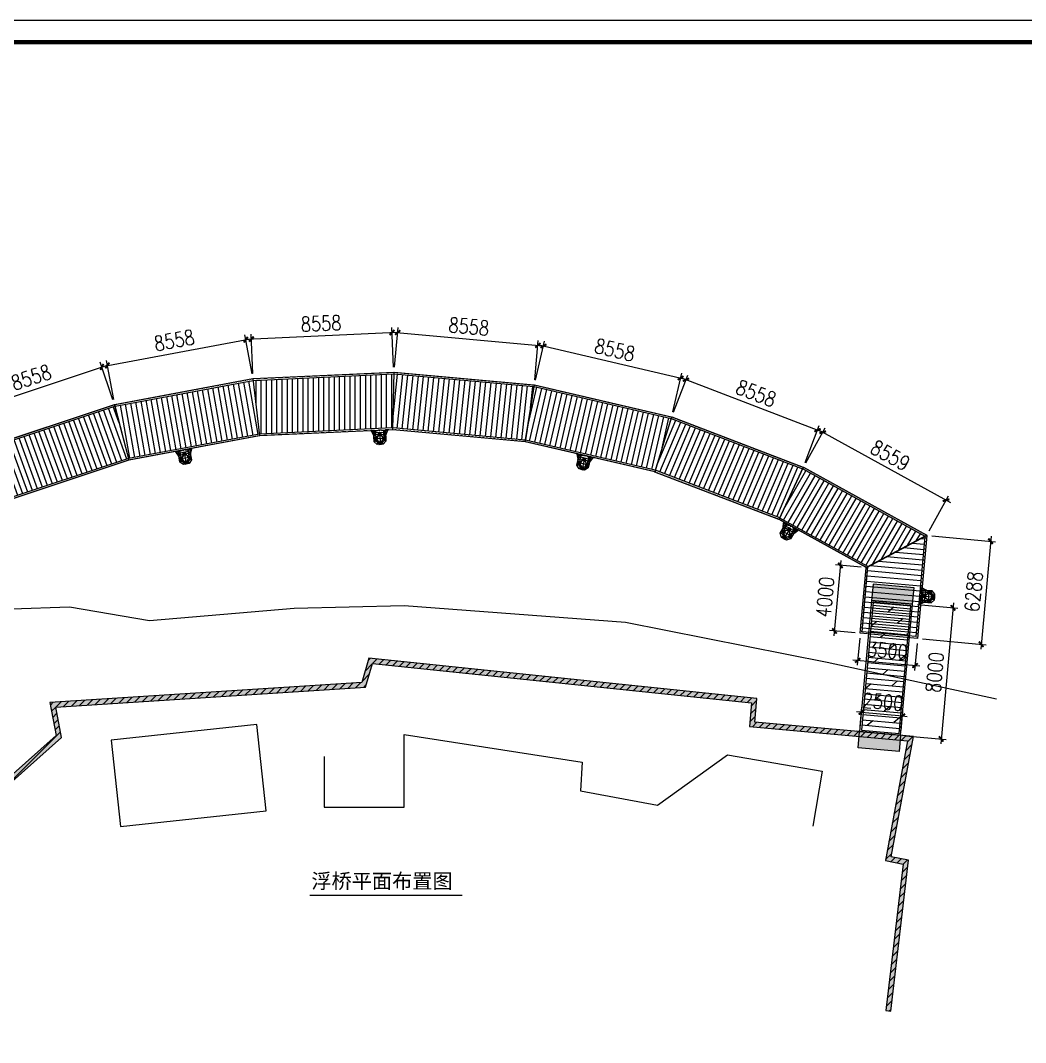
# Model space of a CAD drawing. Extents: x -259369 to -50372, y -155978 to 198088.
# Drawn here: x -182909 to -121798, y 95648 to 157767 of the extents above; entities that cross this region are included whole.
import ezdxf
from ezdxf.enums import TextEntityAlignment as Align

# ---------------------------------------------------------------- set-up
doc = ezdxf.new("R2010")
doc.units = 0
doc.header["$LTSCALE"] = 1000
doc.header["$MEASUREMENT"] = 0
for name, pattern in [('CENTER', [2, 1.25, -0.25, 0.25, -0.25]), ('DASHED', [0.75, 0.5, -0.25]), ('HIDDEN', [0.375, 0.25, -0.125])]:
    doc.linetypes.add(name, pattern=pattern)
for name, color, linetype in [('langan', 170, 'FENCELINE2'), ('主框型材', 4, 'Continuous'), ('抱桩器', 255, 'Continuous')]:
    doc.layers.add(name, color=color, linetype=linetype)
for name, color, linetype, lineweight in [('导框型材', 2, 'Continuous', 18), ('文本', 3, 'Continuous', 13), ('结构', 52, 'Continuous', 18), ('轮子座', 7, 'Continuous', 9)]:
    doc.layers.add(name, color=color, linetype=linetype, lineweight=lineweight)
doc.styles.add('HZTXT', font='txtw.shx', dxfattribs={"width": 0.8, "bigfont": 'hztxtw.shx'})
doc.styles.add('宋体', font='')
doc.styles.get('宋体').set_extended_font_data('SimSun')
doc.linetypes.add('FENCELINE2', pattern='A,6.35,-2.54,[132,ltypeshp.shx,S=2.54,R=0,X=-2.54,Y=0],-2.54,25.4', length=36.83)
doc.dimstyles.new('DIM-300', dxfattribs={"dimscale": 300, "dimtxt": 3, "dimasz": 1, "dimexe": 1, "dimexo": 1, "dimgap": 1, "dimtad": 1, "dimdec": 0, "dimdsep": 46, "dimtxsty": 'HZTXT', "dimblk": 'ARCHTICK', "dimcen": 0, "dimdle": 1, "dimclrd": 9, "dimclre": 9, "dimclrt": 2, "dimadec": 1, "dimazin": 0, "dimtfac": 1, "dimtdec": 0, "dimtix": 1, "dimtmove": 2, "dimatfit": 3, "dimldrblk": 'ARCHTICK', "dimfxl": 0, "dimtolj": 1, "dimtzin": 0, "dimarcsym": 0})
pattern_1 = [(0, (1212.185, -561.11), (6.35, 12.7), [0, -12.7])]

# ---------------------------------------------------------------- blocks, each defined once
blk = doc.blocks.new('rgthtyjyuk')
blk.add_lwpolyline([(0, 0), (420, 0), (420, 297), (0, 297)], close=True)
at = {"const_width": 1}
blk.add_lwpolyline([(25, 5), (415, 5), (415, 292), (25, 292)], close=True, dxfattribs=at)
blk = doc.blocks.new('thwerg')
at = {"linetype": 'Continuous'}
h = blk.add_hatch(dxfattribs=at)
h.set_pattern_fill('AR-CONC', color=252, scale=5)
h.set_pattern_definition([(50, (0, 0), (910.9233, -79.6954), [95.25, -1047.75]), (355, (0, 0), (-176.217, 955.284), [76.2, -838.203]), (100.45144, (75.9, -6.6), (734.7062, 875.5888), [80.95, -890.451]), (46.1842, (0, 254), (1355.395, -210.2116), [142.875, -1571.625]), (96.63556, (113, 236.5), (1187.021, 1237.131), [121.425, -1335.678]), (351.18415, (0, 254), (1187.021, 1237.131), [114.3, -1257.299]), (21, (127, 190.5), (758.072, -511.326), [95.25, -1047.75]), (326, (127, 190.5), (309.01, 920.94), [76.2, -838.2]), (71.45144, (190.2, 147.9), (1067.082, 409.614), [80.95, -890.4497]), (37.5, (0, 0), (15.443, 422.7752), [0, -828.04, 0, -850.9, 0, -841.375]), (7.5, (0, 0), (334.0983, 500.9029), [0, -485.14, 0, -808.99, 0, -320.675]), (327.5, (-283.2, 0), (677.953, -28.6437), [0, -317.5, 0, -990.6, 0, -1314.45]), (317.5, (-410.2, 0), (740.646, 127.1325), [0, -412.75, 0, -657.86, 0, -933.45])])
h.paths.add_polyline_path([(125890, -32795), (125541, -30956), (144375, -29749), (144792, -28301), (167849, -30703), (167718, -32134), (177330, -33007), (175981, -40288), (177064, -40496), (176008, -49398), (176306, -49434), (177395, -40254), (176330, -40050), (177685, -32738), (168044, -31863), (168175, -30435), (144574, -27977), (144145, -29463), (125184, -30678), (125563, -32683), (121810, -36014), (115445, -36787), (117010, -48533), (117307, -48493), (115782, -37048), (121939, -36301)])
h = blk.add_hatch(dxfattribs=at)
h.set_pattern_fill('ANSI31', color=252, scale=100)
h.set_pattern_definition([(45, (0, 0), (-224.5064, 224.5064), [])])
h.paths.add_polyline_path([(144375, -29749), (144792, -28301), (167849, -30703), (167718, -32134), (177330, -33007), (175981, -40288), (177064, -40496), (176008, -49398), (176306, -49434), (177395, -40254), (176330, -40050), (177685, -32738), (168044, -31863), (168175, -30435), (144574, -27977), (144145, -29463), (125184, -30678), (125563, -32683), (121810, -36014), (115445, -36787), (117010, -48533), (117307, -48493), (115782, -37048), (121939, -36301), (125890, -32795), (125541, -30956)])
at = {"color": 252, "linetype": 'Continuous', "flags": 128}
for points, elevation in [([(106933, -30769), (107635, -30369), (114725, -28078), (119240, -25868), (122867, -24992), (126369, -24863), (131244, -25695), (140044, -24946), (146723, -24787), (160192, -25793), (172447, -28232), (182746, -30446)], -32017), ([(121939, -36301), (125890, -32795), (125541, -30956), (144375, -29749), (144792, -28301), (167849, -30703), (167718, -32134), (177330, -33007), (175981, -40288), (177064, -40496), (176008, -49398), (176306, -49434), (177395, -40254), (176330, -40050), (177685, -32738), (168044, -31863), (168175, -30435), (144574, -27977), (144145, -29463), (125184, -30678), (125563, -32683), (121810, -36014)], -2496)]:
    blk.add_lwpolyline(points, dxfattribs=dict(at, elevation=elevation))
at = {"color": 252, "linetype": 'Continuous', "elevation": -32017, "flags": 128}
blk.add_lwpolyline([(128902, -32969), (129469, -38215), (138338, -37256), (137771, -32010), (128902, -32969)], close=True, dxfattribs=at)
at = {"color": 252, "linetype": 'Continuous', "flags": 128}
blk.add_lwpolyline([(141861, -33967), (141860, -37038), (146732, -37038), (146732, -32622), (157554, -34310), (157440, -36052), (162121, -36914), (166389, -33855), (172143, -34842), (171563, -38202)], dxfattribs=at)
blk = doc.blocks.new('FQ-PM')
h = blk.add_hatch()
h.set_pattern_fill('ANSI31', color=252, scale=100, angle=55)
h.set_pattern_definition([(100, (0, 0), (-312.67646, -55.1333), [])])
h.paths.add_polyline_path([(153500, 49716), (145102, 48153), (145925, 44966), (153879, 46446)])
h = blk.add_hatch()
h.set_pattern_fill('ANSI31', color=252, scale=100, angle=45)
h.set_pattern_definition([(90, (0, 0), (-317.5, 0), [])])
h.paths.add_polyline_path([(162049, 50116), (153515, 49718), (153894, 46448), (161976, 46825)])
h = blk.add_hatch()
h.set_pattern_fill('ANSI31', color=252, scale=100, angle=39)
h.set_pattern_definition([(84, (0, 0), (-315.7607, 33.1878), [])])
h.paths.add_polyline_path([(170571, 49340), (162064, 50115), (161991, 46825), (170048, 46090)])
h = blk.add_hatch()
h.set_pattern_fill('ANSI31', color=252, scale=100, angle=32)
h.set_pattern_definition([(77, (0, 0), (-309.3625, 71.42196), [])])
h.paths.add_polyline_path([(178907, 47404), (170586, 49338), (170063, 46088), (177943, 44257)])
h = blk.add_hatch()
h.set_pattern_fill('ANSI31', color=252, scale=100, angle=65)
h.set_pattern_definition([(110, (0, 0), (-298.3524, -108.5914), [])])
h.paths.add_polyline_path([(145911, 44962), (145087, 48149), (136982, 45450), (138234, 42406)])
h = blk.add_hatch()
h.set_pattern_fill('ANSI31', color=252, scale=100, angle=22)
h.set_pattern_definition([(67, (0, 0), (-292.2603, 124.05713), [])])
h.paths.add_polyline_path([(186899, 44344), (178921, 47400), (177958, 44252), (185513, 41358)])
h = blk.add_hatch()
h.set_pattern_fill('ANSI31', color=252, scale=100, angle=15)
h.set_pattern_definition([(60, (0, 0), (-274.96307, 158.75), [])])
h.paths.add_polyline_path([(186912, 44338), (185527, 41352), (190875, 38407), (194339, 40249)])
h = blk.add_hatch()
h.set_pattern_fill('ANSI31', color=252, scale=100, angle=130)
h.set_pattern_definition([(175, (0, 0), (-27.67195, -316.2918), [])])
h.paths.add_polyline_path([(194346, 40235), (190882, 38394), (190527, 34488), (193797, 34191)])
at = {"layer": '结构', "color": 3, "elevation": 29521}
for points in [[(145952, 44861), (145075, 48258), (153488, 49824), (153891, 46339)], [(153906, 46341), (153503, 49826), (162051, 50224), (161973, 46717)], [(161988, 46716), (162066, 50224), (170588, 49447), (170031, 45983)], [(170046, 45981), (170603, 49445), (178939, 47508), (177912, 44153)], [(138276, 42306), (136941, 45550), (145060, 48254), (145938, 44857)], [(177926, 44149), (178953, 47503), (186944, 44442), (185468, 41260)], [(194455, 40308), (190763, 38346), (185481, 41254), (186958, 44436)], [(190767, 38331), (194460, 40294), (193891, 34031), (190406, 34348)]]:
    blk.add_lwpolyline(points, close=True, dxfattribs=at)
for points in [[(145102, 48153), (153500, 49716)], [(153515, 49718), (162049, 50116)], [(162064, 50115), (170571, 49340)], [(170586, 49338), (178907, 47404)], [(136982, 45450), (145087, 48149)], [(178921, 47400), (186899, 44344)], [(161976, 46825), (153894, 46448)], [(170048, 46090), (161991, 46825)], [(153879, 46446), (145925, 44966)], [(177943, 44257), (170063, 46088)], [(145911, 44962), (138234, 42406)], [(185513, 41358), (177958, 44252)], [(186912, 44338), (194341, 40247)], [(190877, 38406), (185527, 41352)], [(194346, 40233), (193793, 34148), (190523, 34445), (190881, 38392)], [(194347, 40244), (194347, 40244)]]:
    blk.add_lwpolyline(points, dxfattribs=at)
blk = doc.blocks.new('_ArchTick')
at = {"color": 0, "linetype": 'ByBlock', "const_width": 0.4}
blk.add_lwpolyline([(-0.5, -0.5), (0.5, 0.5)], dxfattribs=at)
blk = doc.blocks.new('*D464')
at = {"color": 9, "lineweight": -2, "transparency": 16777216}
for p, q in [((-186360, 133909), (-177672, 136803)), ((-177293, 134715), (-178051, 136992)), ((-185412, 132011), (-186171, 134289))]:
    blk.add_line(p, q, dxfattribs=at)
at = {"layer": 'Defpoints', "color": 0, "transparency": 16777216}
for p in [(-177956, 136708), (-177198, 134430, 29521), (-185317, 131727, 29521)]:
    blk.add_point(p, dxfattribs=at)
at = {"color": 9, "lineweight": -2, "transparency": 16777216, "xscale": 300, "yscale": 300, "zscale": 300}
for p, rotation in [((-177956, 136708), 18.41695928787538), ((-186076, 134004), 198.4169592878754)]:
    blk.add_blockref('_ArchTick', p, dxfattribs=dict(at, rotation=rotation))
at = {"color": 2, "transparency": 16777216, "insert": (-182253, 136068), "char_height": 900, "attachment_point": 5, "rotation": 18.41696, "style": 'HZTXT'}
blk.add_mtext('\\A1;8558', dxfattribs=at)
blk = doc.blocks.new('*D465')
at = {"color": 9, "lineweight": -2, "transparency": 16777216}
for p, q in [((-168825, 136295), (-169265, 138660)), ((-177919, 136744), (-168916, 138420)), ((-177238, 134729), (-177679, 137094))]:
    blk.add_line(p, q, dxfattribs=at)
at = {"layer": 'Defpoints', "color": 0, "transparency": 16777216}
for p in [(-169210, 138365), (-168770, 136000, 29521), (-177184, 134434, 29521)]:
    blk.add_point(p, dxfattribs=at)
at = {"color": 9, "lineweight": -2, "transparency": 16777216, "xscale": 300, "yscale": 300, "zscale": 300}
for p, rotation in [((-169210, 138365), 10.54134207269687), ((-177624, 136799), 190.5413420726969)]:
    blk.add_blockref('_ArchTick', p, dxfattribs=dict(at, rotation=rotation))
at = {"color": 2, "transparency": 16777216, "insert": (-173554, 138319), "char_height": 900, "attachment_point": 5, "rotation": 10.54134, "style": 'HZTXT'}
blk.add_mtext('\\A1;8558', dxfattribs=at)
blk = doc.blocks.new('*D466')
at = {"color": 9, "lineweight": -2, "transparency": 16777216}
for p, q in [((-169167, 138387), (-160019, 138813)), ((-168769, 136301), (-168881, 138701)), ((-160221, 136699), (-160333, 139099))]:
    blk.add_line(p, q, dxfattribs=at)
at = {"layer": 'Defpoints', "color": 0, "transparency": 16777216}
for p in [(-160319, 138799), (-160207, 136399, 29521), (-168755, 136001, 29521)]:
    blk.add_point(p, dxfattribs=at)
at = {"color": 9, "lineweight": -2, "transparency": 16777216, "xscale": 300, "yscale": 300, "zscale": 300}
for p, rotation in [((-168867, 138401), 182.6657248490917), ((-160319, 138799), 2.665724849091666)]:
    blk.add_blockref('_ArchTick', p, dxfattribs=dict(at, rotation=rotation))
at = {"color": 2, "transparency": 16777216, "insert": (-164628, 139349), "char_height": 900, "attachment_point": 5, "rotation": 2.66572, "style": 'HZTXT'}
blk.add_mtext('\\A1;8558', dxfattribs=at)
blk = doc.blocks.new('*D467')
at = {"color": 9, "lineweight": -2, "transparency": 16777216}
for p, q in [((-160272, 138829), (-151152, 137997)), ((-160165, 136698), (-159946, 139100)), ((-151643, 135921), (-151424, 138323))]:
    blk.add_line(p, q, dxfattribs=at)
at = {"layer": 'Defpoints', "color": 0, "transparency": 16777216}
for p in [(-151451, 138024), (-160192, 136399, 29521), (-151670, 135622, 29521)]:
    blk.add_point(p, dxfattribs=at)
at = {"color": 9, "lineweight": -2, "transparency": 16777216, "xscale": 300, "yscale": 300, "zscale": 300}
for p, rotation in [((-159973, 138801), 174.7901076312253), ((-151451, 138024), 354.7901076312253)]:
    blk.add_blockref('_ArchTick', p, dxfattribs=dict(at, rotation=rotation))
at = {"color": 2, "transparency": 16777216, "insert": (-155644, 139160), "char_height": 900, "attachment_point": 5, "rotation": 354.79011, "style": 'HZTXT'}
blk.add_mtext('\\A1;8558', dxfattribs=at)
blk = doc.blocks.new('*D468')
at = {"color": 9, "lineweight": -2, "transparency": 16777216}
for p, q in [((-151587, 135912), (-151040, 138268)), ((-151400, 138044), (-142480, 135970)), ((-143252, 133974), (-142704, 136331))]:
    blk.add_line(p, q, dxfattribs=at)
at = {"layer": 'Defpoints', "color": 0, "transparency": 16777216}
for p in [(-151655, 135620, 29521), (-142772, 136038), (-143320, 133682, 29521)]:
    blk.add_point(p, dxfattribs=at)
at = {"color": 9, "lineweight": -2, "transparency": 16777216, "xscale": 300, "yscale": 300, "zscale": 300}
for p, rotation in [((-151107, 137976), 166.9144904085883), ((-142772, 136038), 346.9144904085882)]:
    blk.add_blockref('_ArchTick', p, dxfattribs=dict(at, rotation=rotation))
at = {"color": 2, "transparency": 16777216, "insert": (-146770, 137738), "char_height": 900, "attachment_point": 5, "rotation": 346.91449, "style": 'HZTXT'}
blk.add_mtext('\\A1;8558', dxfattribs=at)
blk = doc.blocks.new('*D469')
at = {"color": 9, "lineweight": -2, "transparency": 16777216}
for p, q in [((-143198, 133958), (-142335, 136210)), ((-142723, 136037), (-134171, 132761)), ((-135207, 130897), (-134344, 133148))]:
    blk.add_line(p, q, dxfattribs=at)
at = {"layer": 'Defpoints', "color": 0, "transparency": 16777216}
for p in [(-143305, 133678, 29521), (-134451, 132868), (-135314, 130616, 29521)]:
    blk.add_point(p, dxfattribs=at)
at = {"color": 9, "lineweight": -2, "transparency": 16777216, "xscale": 300, "yscale": 300, "zscale": 300}
for p, rotation in [((-142443, 135930), 159.0388731919478), ((-134451, 132868), 339.0388731919478)]:
    blk.add_blockref('_ArchTick', p, dxfattribs=dict(at, rotation=rotation))
at = {"color": 2, "transparency": 16777216, "insert": (-138179, 135099), "char_height": 900, "attachment_point": 5, "rotation": 339.03887, "style": 'HZTXT'}
blk.add_mtext('\\A1;8558', dxfattribs=at)
blk = doc.blocks.new('3x10')
h = blk.add_hatch()
h.set_pattern_fill('ACAD_ISO07W100', color=252, scale=20, angle=90)
h.set_pattern_definition([(90, (0, 0), (-100, 6e-15), [10, -60])])
h.paths.add_polyline_path([(925837, 2496349), (924837, 2496348), (924837, 2493849), (925837, 2493849)])
h.paths.add_polyline_path([(934837, 2496349), (933837, 2496349), (933837, 2493849), (934837, 2493849)])
h = blk.add_hatch()
h.set_pattern_fill('DOLMIT', color=252, scale=50, angle=90)
h.set_pattern_definition([(90, (0, 0), (-317.5, 2e-14), []), (135, (0, 0), (-634.99957, -634.99957), [449.0128, -898.0256])])
h.paths.add_polyline_path([(933737, 2496249), (925937, 2496249), (925937, 2493949), (933737, 2493949)])
at = {"color": 1}
for points in [[(925837, 2496349), (925837, 2493849), (924837, 2493849), (924837, 2496348)], [(933837, 2496349), (933837, 2493849), (934837, 2493849), (934837, 2496349)]]:
    blk.add_lwpolyline(points, close=True, dxfattribs=at)
at = {"layer": '抱桩器', "color": 1}
for points in [[(925837, 2493849), (933837, 2493849), (933837, 2496349), (925837, 2496349)], [(925937, 2493949), (933737, 2493949), (933737, 2496249), (925937, 2496249)]]:
    blk.add_lwpolyline(points, close=True, dxfattribs=at)
blk = doc.blocks.new('*D470')
at = {"color": 9, "lineweight": -2, "transparency": 16777216}
for p, q in [((-127500, 126440), (-123627, 126088)), ((-123899, 126414), (-124522, 119554)), ((-128069, 120177), (-124196, 119826))]:
    blk.add_line(p, q, dxfattribs=at)
at = {"layer": 'Defpoints', "color": 0, "transparency": 16777216}
for p in [(-127799, 126467, 29521), (-128368, 120205, 29521), (-124495, 119853)]:
    blk.add_point(p, dxfattribs=at)
at = {"color": 9, "lineweight": -2, "transparency": 16777216, "xscale": 300, "yscale": 300, "zscale": 300}
for p, rotation in [((-123926, 126115), 84.80758525777132), ((-124495, 119853), 264.8075852577713)]:
    blk.add_blockref('_ArchTick', p, dxfattribs=dict(at, rotation=rotation))
at = {"color": 2, "transparency": 16777216, "insert": (-124957, 123052), "char_height": 900, "attachment_point": 5, "rotation": 84.80759, "style": 'HZTXT'}
blk.add_mtext('\\A1;6288', dxfattribs=at)
blk = doc.blocks.new('*D471')
at = {"color": 9, "lineweight": -2, "transparency": 16777216}
for p, q in [((-133028, 124946), (-133445, 120365)), ((-131790, 124532), (-133354, 124674)), ((-132152, 120549), (-133716, 120691))]:
    blk.add_line(p, q, dxfattribs=at)
at = {"layer": 'Defpoints', "color": 0, "transparency": 16777216}
for p in [(-131491, 124505, 29521), (-133417, 120664), (-131854, 120521, 29521)]:
    blk.add_point(p, dxfattribs=at)
at = {"color": 9, "lineweight": -2, "transparency": 16777216, "xscale": 300, "yscale": 300, "zscale": 300}
for p, rotation in [((-133055, 124647), 84.8059168823307), ((-133417, 120664), 264.8059168823307)]:
    blk.add_blockref('_ArchTick', p, dxfattribs=dict(at, rotation=rotation))
at = {"color": 2, "transparency": 16777216, "insert": (-133983, 122723), "char_height": 900, "attachment_point": 5, "rotation": 84.80592, "style": 'HZTXT'}
blk.add_mtext('\\A1;4000', dxfattribs=at)
blk = doc.blocks.new('*D836')
at = {"color": 9, "lineweight": -2, "transparency": 16777216}
for p, q in [((-131777, 115723), (-132076, 115751)), ((-131857, 114848), (-131750, 116022)), ((-131777, 115723), (-129288, 115497)), ((-129367, 114622), (-129260, 115796)), ((-129288, 115497), (-128989, 115470))]:
    blk.add_line(p, q, dxfattribs=at)
at = {"layer": 'Defpoints', "color": 0, "transparency": 16777216}
for p in [(-129288, 115497), (-131884, 114550, 29521), (-129394, 114323, 29521)]:
    blk.add_point(p, dxfattribs=at)
at = {"color": 9, "lineweight": -2, "transparency": 16777216, "xscale": 300, "yscale": 300, "zscale": 300}
for p, rotation in [((-131777, 115723), 354.8075966638551), ((-129288, 115497), 174.8075966638551)]:
    blk.add_blockref('_ArchTick', p, dxfattribs=dict(at, rotation=rotation))
at = {"color": 2, "transparency": 16777216, "insert": (-130464, 116357), "char_height": 900, "attachment_point": 5, "rotation": 354.8076, "style": 'HZTXT'}
blk.add_mtext('\\A1;2500', dxfattribs=at)
blk = doc.blocks.new('*D837')
at = {"color": 9, "lineweight": -2, "transparency": 16777216}
for p, q in [((-128371, 122263), (-125908, 122040)), ((-126180, 122366), (-126958, 113801)), ((-129095, 114296), (-126632, 114072))]:
    blk.add_line(p, q, dxfattribs=at)
at = {"layer": 'Defpoints', "color": 0, "transparency": 16777216}
for p in [(-128670, 122291, 29521), (-129394, 114323, 29521), (-126931, 114099)]:
    blk.add_point(p, dxfattribs=at)
at = {"color": 9, "lineweight": -2, "transparency": 16777216, "xscale": 300, "yscale": 300, "zscale": 300}
for p, rotation in [((-126207, 122067), 84.80759666385612), ((-126931, 114099), 264.8075966638561)]:
    blk.add_blockref('_ArchTick', p, dxfattribs=dict(at, rotation=rotation))
at = {"color": 2, "transparency": 16777216, "insert": (-127316, 118151), "char_height": 900, "attachment_point": 5, "rotation": 84.8076, "style": 'HZTXT'}
blk.add_mtext('\\A1;8000', dxfattribs=at)
blk = doc.blocks.new('*D475')
at = {"color": 9, "lineweight": -2, "transparency": 16777216}
for p, q in [((-135156, 130873), (-133985, 132999)), ((-134392, 132881), (-126370, 128463)), ((-127659, 126744), (-126488, 128871))]:
    blk.add_line(p, q, dxfattribs=at)
at = {"layer": 'Defpoints', "color": 0, "transparency": 16777216}
for p in [(-135301, 130610, 29521), (-126633, 128608), (-127804, 126482, 29521)]:
    blk.add_point(p, dxfattribs=at)
at = {"color": 9, "lineweight": -2, "transparency": 16777216, "xscale": 300, "yscale": 300, "zscale": 300}
for p, rotation in [((-134130, 132736), 151.1598105474996), ((-126633, 128608), 331.1598105474997)]:
    blk.add_blockref('_ArchTick', p, dxfattribs=dict(at, rotation=rotation))
at = {"color": 2, "transparency": 16777216, "insert": (-130019, 131329), "char_height": 900, "attachment_point": 5, "rotation": 331.15981, "style": 'HZTXT'}
blk.add_mtext('\\A1;8559', dxfattribs=at)
blk = doc.blocks.new('*D481')
at = {"color": 9, "lineweight": -2, "transparency": 16777216}
for p, q in [((-131881, 120223), (-132030, 118579)), ((-128395, 119906), (-128544, 118262)), ((-132302, 118905), (-128219, 118534))]:
    blk.add_line(p, q, dxfattribs=at)
at = {"layer": 'Defpoints', "color": 0, "transparency": 16777216}
for p in [(-131854, 120521, 29521), (-128368, 120205, 29521), (-128517, 118561)]:
    blk.add_point(p, dxfattribs=at)
at = {"color": 9, "lineweight": -2, "transparency": 16777216, "xscale": 300, "yscale": 300, "zscale": 300}
for p, rotation in [((-132003, 118877), 174.8075852577642), ((-128517, 118561), 354.8075852577642)]:
    blk.add_blockref('_ArchTick', p, dxfattribs=dict(at, rotation=rotation))
at = {"color": 2, "transparency": 16777216, "insert": (-130192, 119466), "char_height": 900, "attachment_point": 5, "rotation": 354.80759, "style": 'HZTXT'}
blk.add_mtext('\\A1;3500', dxfattribs=at)
blk = doc.blocks.new('*U362')
h = blk.add_hatch()
h.set_pattern_fill('DOTS', color=256, scale=8)
h.set_pattern_definition(pattern_1)
h.paths.add_polyline_path([(64, 50, 0.4142135624), (54, 60), (-11, 60, 0.4142135624), (-21, 50), (-21, -50, 0.4142135624), (-11, -60), (54, -60, 0.4142135624), (64, -50)])
at = {"layer": '导框型材', "color": 0, "linetype": 'Continuous'}
for p, q in [((-64, 63.508929), (-64, 75.5)), ((-64, 75.5), (-63.389317, 75.5)), ((-64, -63.50893), (-64, 63.508929)), ((-7.891644, 75.5), (-63.389317, 75.5)), ((-63.389317, 75.5), (-63.389317, 64.5)), ((-63.389317, 64.5), (-7.891644, 64.5)), ((-62, 77.5), (-6.502327, 77.5)), ((-62, 62.5), (-62, -62.5)), ((-6.502327, 62.5), (-62, 62.5)), ((-2.965328, 75.5), (-7.891644, 75.5)), ((-7.891644, 75.5), (-7.891644, 64.5)), ((-7.891644, 64.5), (-2.965328, 64.5)), ((-6.502327, 77.5), (-1.08338, 77.5)), ((-1.08338, 62.5), (-6.502327, 62.5)), ((47.5, 75.5), (-2.965328, 75.5)), ((-2.965328, 64.5), (-2.965328, 75.5)), ((47.5, 64.5), (-2.965328, 64.5)), ((-1.08338, 77.5), (45.5, 77.5)), ((45.5, 62.5), (-1.08338, 62.5)), ((31, 62.498484), (31, 60)), ((47.5, 64.5), (47.5, 75.5)), ((-64, -63.78066), (-64, -63.500287)), ((-64, -75.5), (-64, -63.78066)), ((-64, -75.5), (-63.389317, -75.5)), ((-63.389317, -64.5), (-63.389317, -75.5)), ((-7.891644, -64.5), (-63.389317, -64.5)), ((-63.389317, -75.5), (-7.891644, -75.5)), ((-62, -62.5), (-6.502327, -62.5)), ((-6.502327, -77.5), (-62, -77.5)), ((-2.965328, -64.5), (-7.891644, -64.5)), ((-7.891644, -75.5), (-7.891644, -64.5)), ((-7.891644, -75.5), (-2.965328, -75.5)), ((-6.502327, -62.5), (-1.08338, -62.5)), ((-1.08338, -77.5), (-6.502327, -77.5)), ((47.5, -64.5), (-2.965328, -64.5)), ((-2.965328, -64.5), (-2.965328, -75.5)), ((47.5, -75.5), (-2.965328, -75.5)), ((-1.08338, -62.5), (45.5, -62.5)), ((45.5, -77.5), (-1.08338, -77.5)), ((31, -60), (31, -62.498484)), ((47.5, -75.5), (47.5, -64.5))]:
    blk.add_line(p, q, dxfattribs=at)
at = {"layer": '导框型材', "color": 1, "linetype": 'CENTER', "ltscale": 0.28}
for p, q in [((-18.5, 35), (-14.5, 35)), ((-16.5, 37), (-16.5, 33)), ((-18.5, -35), (-14.5, -35)), ((-16.5, -37), (-16.5, -33))]:
    blk.add_line(p, q, dxfattribs=at)
at = {"layer": '导框型材', "color": 1, "linetype": 'CENTER', "ltscale": 0.404352}
for p, q in [((-18.5, 0), (-14.5, 0)), ((-16.5, -2), (-16.5, 2))]:
    blk.add_line(p, q, dxfattribs=at)
at = {"layer": '导框型材', "color": 1, "linetype": 'CENTER', "ltscale": 0.1}
for p, q in [((18.75, 70), (24.25, 70)), ((21.5, 67.25), (21.5, 72.75)), ((18.75, -70), (24.25, -70)), ((21.5, -72.75), (21.5, -67.25))]:
    blk.add_line(p, q, dxfattribs=at)
at = {"layer": '导框型材', "color": 0}
blk.add_lwpolyline([(-11, 60), (54, 60, -0.4142135624), (64, 50), (64, -50, -0.4142135624), (54, -60), (-11, -60, -0.4142135624), (-21, -50), (-21, 50, -0.4142135624)], format="xyb", close=True, dxfattribs=at)
for centre in [(21.5, 70), (21.5, -70)]:
    blk.add_circle(centre, 2.5, dxfattribs=at)
at = {"layer": '导框型材', "color": 0, "linetype": 'Continuous', "extrusion": (0, 0, -1)}
for centre, start, end in [((62, 75.5), 0, 90), ((62, 64.5), 270, 0), ((62, -64.5), 0, 90), ((62, -75.5), 270, 0)]:
    blk.add_arc(centre, 2, start, end, dxfattribs=at)
at = {"layer": '导框型材', "color": 0, "linetype": 'Continuous', "extrusion": (1.22461e-16, 0, -1)}
blk.add_arc((16.5, 35), 7, 310.0052008841, 49.9947991159, dxfattribs=at)
at = {"layer": '导框型材', "color": 0, "linetype": 'Continuous'}
for centre, radius, start, end in [((45.5, 75.5), 2, 0, 90), ((45.5, 64.5), 2, 270, 0), ((-16.5, -35), 7, 130.0052008841, 229.9947991159), ((45.5, -64.5), 2, 0, 90), ((45.5, -75.5), 2, 270, 0)]:
    blk.add_arc(centre, radius, start, end, dxfattribs=at)
for centre, major_axis, ratio, start_param, end_param in [((-62, 75.5), (0, 2), 0.694658, 0, 1.5707963268), ((-6.502327, 75.5), (0, -2), 0.694658, 3.1415926536, 4.7123889804), ((-6.502327, 64.5), (0, 2), 0.694658, 1.5707963268, 3.1415926536), ((-1.08338, 75.5), (0, -2), 0.940974, 3.1415926536, 4.7123889804), ((-1.08338, 64.5), (0, 2), 0.940974, 1.5707963268, 3.1415926536), ((-62, -75.5), (0, 2), 0.694658, 1.5707963268, 3.1415926536), ((-6.502327, -64.5), (0, 2), 0.694658, 0, 1.5707963268), ((-6.502327, -75.5), (0, 2), 0.694658, 1.5707963268, 3.1415926536), ((-1.08338, -64.5), (0, 2), 0.940974, 0, 1.5707963268), ((-1.08338, -75.5), (0, 2), 0.940974, 1.5707963268, 3.1415926536)]:
    blk.add_ellipse(centre, major_axis=major_axis, ratio=ratio, start_param=start_param, end_param=end_param, dxfattribs=at)
at = {"layer": '导框型材', "color": 0, "linetype": 'Continuous', "extrusion": (0, 0, -1)}
for centre, start_param, end_param in [((-62, 64.5), 0, 1.5707963268), ((-62, -64.5), 1.5707963268, 3.1415926536)]:
    blk.add_ellipse(centre, major_axis=(0, -2), ratio=0.694658, start_param=start_param, end_param=end_param, dxfattribs=at)
blk = doc.blocks.new('*U358')
at = {"layer": '轮子座', "color": 0, "linetype": 'ByBlock', "lineweight": -2, "transparency": 16777216}
blk.add_blockref('*U362', (0, 0), dxfattribs=at)
blk = doc.blocks.new('*U359')
h = blk.add_hatch()
h.set_pattern_fill('DOTS', color=256, scale=8)
h.set_pattern_definition(pattern_1)
h.paths.add_polyline_path([(64, 50, 0.4142135624), (54, 60), (-11, 60, 0.4142135624), (-21, 50), (-21, -50, 0.4142135624), (-11, -60), (54, -60, 0.4142135624), (64, -50)])
at = {"layer": '导框型材', "color": 0, "linetype": 'Continuous'}
for p, q in [((-64, 63.508929), (-64, 75.5)), ((-64, 75.5), (-63.389317, 75.5)), ((-64, -63.50893), (-64, 63.508929)), ((-7.891644, 75.5), (-63.389317, 75.5)), ((-63.389317, 75.5), (-63.389317, 64.5)), ((-63.389317, 64.5), (-7.891644, 64.5)), ((-62, 77.5), (-6.502327, 77.5)), ((-62, 62.5), (-62, -62.5)), ((-6.502327, 62.5), (-62, 62.5)), ((-2.965328, 75.5), (-7.891644, 75.5)), ((-7.891644, 75.5), (-7.891644, 64.5)), ((-7.891644, 64.5), (-2.965328, 64.5)), ((-6.502327, 77.5), (-1.08338, 77.5)), ((-1.08338, 62.5), (-6.502327, 62.5)), ((47.5, 75.5), (-2.965328, 75.5)), ((-2.965328, 64.5), (-2.965328, 75.5)), ((47.5, 64.5), (-2.965328, 64.5)), ((-1.08338, 77.5), (45.5, 77.5)), ((45.5, 62.5), (-1.08338, 62.5)), ((31, 62.498484), (31, 60)), ((47.5, 64.5), (47.5, 75.5)), ((-64, -63.78066), (-64, -63.500287)), ((-64, -75.5), (-64, -63.78066)), ((-64, -75.5), (-63.389317, -75.5)), ((-63.389317, -64.5), (-63.389317, -75.5)), ((-7.891644, -64.5), (-63.389317, -64.5)), ((-63.389317, -75.5), (-7.891644, -75.5)), ((-62, -62.5), (-6.502327, -62.5)), ((-6.502327, -77.5), (-62, -77.5)), ((-2.965328, -64.5), (-7.891644, -64.5)), ((-7.891644, -75.5), (-7.891644, -64.5)), ((-7.891644, -75.5), (-2.965328, -75.5)), ((-6.502327, -62.5), (-1.08338, -62.5)), ((-1.08338, -77.5), (-6.502327, -77.5)), ((47.5, -64.5), (-2.965328, -64.5)), ((-2.965328, -64.5), (-2.965328, -75.5)), ((47.5, -75.5), (-2.965328, -75.5)), ((-1.08338, -62.5), (45.5, -62.5)), ((45.5, -77.5), (-1.08338, -77.5)), ((31, -60), (31, -62.498484)), ((47.5, -75.5), (47.5, -64.5))]:
    blk.add_line(p, q, dxfattribs=at)
at = {"layer": '导框型材', "color": 1, "linetype": 'CENTER', "ltscale": 0.28}
for p, q in [((-18.5, 35), (-14.5, 35)), ((-16.5, 37), (-16.5, 33)), ((-18.5, -35), (-14.5, -35)), ((-16.5, -37), (-16.5, -33))]:
    blk.add_line(p, q, dxfattribs=at)
at = {"layer": '导框型材', "color": 1, "linetype": 'CENTER', "ltscale": 0.404352}
for p, q in [((-18.5, 0), (-14.5, 0)), ((-16.5, -2), (-16.5, 2))]:
    blk.add_line(p, q, dxfattribs=at)
at = {"layer": '导框型材', "color": 1, "linetype": 'CENTER', "ltscale": 0.1}
for p, q in [((18.75, 70), (24.25, 70)), ((21.5, 67.25), (21.5, 72.75)), ((18.75, -70), (24.25, -70)), ((21.5, -72.75), (21.5, -67.25))]:
    blk.add_line(p, q, dxfattribs=at)
at = {"layer": '导框型材', "color": 0}
blk.add_lwpolyline([(-11, 60), (54, 60, -0.4142135624), (64, 50), (64, -50, -0.4142135624), (54, -60), (-11, -60, -0.4142135624), (-21, -50), (-21, 50, -0.4142135624)], format="xyb", close=True, dxfattribs=at)
for centre in [(21.5, 70), (21.5, -70)]:
    blk.add_circle(centre, 2.5, dxfattribs=at)
at = {"layer": '导框型材', "color": 0, "linetype": 'Continuous', "extrusion": (0, 0, -1)}
for centre, start, end in [((62, 75.5), 0, 90), ((62, 64.5), 270, 0), ((62, -64.5), 0, 90), ((62, -75.5), 270, 0)]:
    blk.add_arc(centre, 2, start, end, dxfattribs=at)
at = {"layer": '导框型材', "color": 0, "linetype": 'Continuous', "extrusion": (1.22461e-16, 0, -1)}
blk.add_arc((16.5, 35), 7, 310.0052008841, 49.9947991159, dxfattribs=at)
at = {"layer": '导框型材', "color": 0, "linetype": 'Continuous'}
for centre, radius, start, end in [((45.5, 75.5), 2, 0, 90), ((45.5, 64.5), 2, 270, 0), ((-16.5, -35), 7, 130.0052008841, 229.9947991159), ((45.5, -64.5), 2, 0, 90), ((45.5, -75.5), 2, 270, 0)]:
    blk.add_arc(centre, radius, start, end, dxfattribs=at)
for centre, major_axis, ratio, start_param, end_param in [((-62, 75.5), (0, 2), 0.694658, 0, 1.5707963268), ((-6.502327, 75.5), (0, -2), 0.694658, 3.1415926536, 4.7123889804), ((-6.502327, 64.5), (0, 2), 0.694658, 1.5707963268, 3.1415926536), ((-1.08338, 75.5), (0, -2), 0.940974, 3.1415926536, 4.7123889804), ((-1.08338, 64.5), (0, 2), 0.940974, 1.5707963268, 3.1415926536), ((-62, -75.5), (0, 2), 0.694658, 1.5707963268, 3.1415926536), ((-6.502327, -64.5), (0, 2), 0.694658, 0, 1.5707963268), ((-6.502327, -75.5), (0, 2), 0.694658, 1.5707963268, 3.1415926536), ((-1.08338, -64.5), (0, 2), 0.940974, 0, 1.5707963268), ((-1.08338, -75.5), (0, 2), 0.940974, 1.5707963268, 3.1415926536)]:
    blk.add_ellipse(centre, major_axis=major_axis, ratio=ratio, start_param=start_param, end_param=end_param, dxfattribs=at)
at = {"layer": '导框型材', "color": 0, "linetype": 'Continuous', "extrusion": (0, 0, -1)}
for centre, start_param, end_param in [((-62, 64.5), 0, 1.5707963268), ((-62, -64.5), 1.5707963268, 3.1415926536)]:
    blk.add_ellipse(centre, major_axis=(0, -2), ratio=0.694658, start_param=start_param, end_param=end_param, dxfattribs=at)
blk = doc.blocks.new('*U360')
at = {"layer": '轮子座', "color": 0, "linetype": 'ByBlock', "lineweight": -2, "transparency": 16777216}
blk.add_blockref('*U359', (0, 0), dxfattribs=at)
blk = doc.blocks.new('*U361')
h = blk.add_hatch()
h.set_pattern_fill('DOTS', color=256, scale=8)
h.set_pattern_definition(pattern_1)
h.paths.add_polyline_path([(64, 50, 0.4142135624), (54, 60), (-11, 60, 0.4142135624), (-21, 50), (-21, -50, 0.4142135624), (-11, -60), (54, -60, 0.4142135624), (64, -50)])
at = {"layer": '导框型材', "color": 0, "linetype": 'Continuous'}
for p, q in [((-64, 63.508929), (-64, 75.5)), ((-64, 75.5), (-63.389317, 75.5)), ((-64, -63.50893), (-64, 63.508929)), ((-7.891644, 75.5), (-63.389317, 75.5)), ((-63.389317, 75.5), (-63.389317, 64.5)), ((-63.389317, 64.5), (-7.891644, 64.5)), ((-62, 77.5), (-6.502327, 77.5)), ((-62, 62.5), (-62, -62.5)), ((-6.502327, 62.5), (-62, 62.5)), ((-2.965328, 75.5), (-7.891644, 75.5)), ((-7.891644, 75.5), (-7.891644, 64.5)), ((-7.891644, 64.5), (-2.965328, 64.5)), ((-6.502327, 77.5), (-1.08338, 77.5)), ((-1.08338, 62.5), (-6.502327, 62.5)), ((47.5, 75.5), (-2.965328, 75.5)), ((-2.965328, 64.5), (-2.965328, 75.5)), ((47.5, 64.5), (-2.965328, 64.5)), ((-1.08338, 77.5), (45.5, 77.5)), ((45.5, 62.5), (-1.08338, 62.5)), ((31, 62.498484), (31, 60)), ((47.5, 64.5), (47.5, 75.5)), ((-64, -63.78066), (-64, -63.500287)), ((-64, -75.5), (-64, -63.78066)), ((-64, -75.5), (-63.389317, -75.5)), ((-63.389317, -64.5), (-63.389317, -75.5)), ((-7.891644, -64.5), (-63.389317, -64.5)), ((-63.389317, -75.5), (-7.891644, -75.5)), ((-62, -62.5), (-6.502327, -62.5)), ((-6.502327, -77.5), (-62, -77.5)), ((-2.965328, -64.5), (-7.891644, -64.5)), ((-7.891644, -75.5), (-7.891644, -64.5)), ((-7.891644, -75.5), (-2.965328, -75.5)), ((-6.502327, -62.5), (-1.08338, -62.5)), ((-1.08338, -77.5), (-6.502327, -77.5)), ((47.5, -64.5), (-2.965328, -64.5)), ((-2.965328, -64.5), (-2.965328, -75.5)), ((47.5, -75.5), (-2.965328, -75.5)), ((-1.08338, -62.5), (45.5, -62.5)), ((45.5, -77.5), (-1.08338, -77.5)), ((31, -60), (31, -62.498484)), ((47.5, -75.5), (47.5, -64.5))]:
    blk.add_line(p, q, dxfattribs=at)
at = {"layer": '导框型材', "color": 1, "linetype": 'CENTER', "ltscale": 0.28}
for p, q in [((-18.5, 35), (-14.5, 35)), ((-16.5, 37), (-16.5, 33)), ((-18.5, -35), (-14.5, -35)), ((-16.5, -37), (-16.5, -33))]:
    blk.add_line(p, q, dxfattribs=at)
at = {"layer": '导框型材', "color": 1, "linetype": 'CENTER', "ltscale": 0.404352}
for p, q in [((-18.5, 0), (-14.5, 0)), ((-16.5, -2), (-16.5, 2))]:
    blk.add_line(p, q, dxfattribs=at)
at = {"layer": '导框型材', "color": 1, "linetype": 'CENTER', "ltscale": 0.1}
for p, q in [((18.75, 70), (24.25, 70)), ((21.5, 67.25), (21.5, 72.75)), ((18.75, -70), (24.25, -70)), ((21.5, -72.75), (21.5, -67.25))]:
    blk.add_line(p, q, dxfattribs=at)
at = {"layer": '导框型材', "color": 0}
blk.add_lwpolyline([(-11, 60), (54, 60, -0.4142135624), (64, 50), (64, -50, -0.4142135624), (54, -60), (-11, -60, -0.4142135624), (-21, -50), (-21, 50, -0.4142135624)], format="xyb", close=True, dxfattribs=at)
for centre in [(21.5, 70), (21.5, -70)]:
    blk.add_circle(centre, 2.5, dxfattribs=at)
at = {"layer": '导框型材', "color": 0, "linetype": 'Continuous', "extrusion": (0, 0, -1)}
for centre, start, end in [((62, 75.5), 0, 90), ((62, 64.5), 270, 0), ((62, -64.5), 0, 90), ((62, -75.5), 270, 0)]:
    blk.add_arc(centre, 2, start, end, dxfattribs=at)
at = {"layer": '导框型材', "color": 0, "linetype": 'Continuous', "extrusion": (1.22461e-16, 0, -1)}
blk.add_arc((16.5, 35), 7, 310.0052008841, 49.9947991159, dxfattribs=at)
at = {"layer": '导框型材', "color": 0, "linetype": 'Continuous'}
for centre, radius, start, end in [((45.5, 75.5), 2, 0, 90), ((45.5, 64.5), 2, 270, 0), ((-16.5, -35), 7, 130.0052008841, 229.9947991159), ((45.5, -64.5), 2, 0, 90), ((45.5, -75.5), 2, 270, 0)]:
    blk.add_arc(centre, radius, start, end, dxfattribs=at)
for centre, major_axis, ratio, start_param, end_param in [((-62, 75.5), (0, 2), 0.694658, 0, 1.5707963268), ((-6.502327, 75.5), (0, -2), 0.694658, 3.1415926536, 4.7123889804), ((-6.502327, 64.5), (0, 2), 0.694658, 1.5707963268, 3.1415926536), ((-1.08338, 75.5), (0, -2), 0.940974, 3.1415926536, 4.7123889804), ((-1.08338, 64.5), (0, 2), 0.940974, 1.5707963268, 3.1415926536), ((-62, -75.5), (0, 2), 0.694658, 1.5707963268, 3.1415926536), ((-6.502327, -64.5), (0, 2), 0.694658, 0, 1.5707963268), ((-6.502327, -75.5), (0, 2), 0.694658, 1.5707963268, 3.1415926536), ((-1.08338, -64.5), (0, 2), 0.940974, 0, 1.5707963268), ((-1.08338, -75.5), (0, 2), 0.940974, 1.5707963268, 3.1415926536)]:
    blk.add_ellipse(centre, major_axis=major_axis, ratio=ratio, start_param=start_param, end_param=end_param, dxfattribs=at)
at = {"layer": '导框型材', "color": 0, "linetype": 'Continuous', "extrusion": (0, 0, -1)}
for centre, start_param, end_param in [((-62, 64.5), 0, 1.5707963268), ((-62, -64.5), 1.5707963268, 3.1415926536)]:
    blk.add_ellipse(centre, major_axis=(0, -2), ratio=0.694658, start_param=start_param, end_param=end_param, dxfattribs=at)
blk = doc.blocks.new('*U364')
at = {"layer": '轮子座', "color": 0, "linetype": 'ByBlock', "lineweight": -2, "transparency": 16777216}
blk.add_blockref('*U361', (0, 0), dxfattribs=at)
blk = doc.blocks.new('*U365')
h = blk.add_hatch()
h.set_pattern_fill('DOTS', color=256, scale=8)
h.set_pattern_definition(pattern_1)
h.paths.add_polyline_path([(64, 50, 0.4142135624), (54, 60), (-11, 60, 0.4142135624), (-21, 50), (-21, -50, 0.4142135624), (-11, -60), (54, -60, 0.4142135624), (64, -50)])
at = {"layer": '导框型材', "color": 0, "linetype": 'Continuous'}
for p, q in [((-64, 63.508929), (-64, 75.5)), ((-64, 75.5), (-63.389317, 75.5)), ((-64, -63.50893), (-64, 63.508929)), ((-7.891644, 75.5), (-63.389317, 75.5)), ((-63.389317, 75.5), (-63.389317, 64.5)), ((-63.389317, 64.5), (-7.891644, 64.5)), ((-62, 77.5), (-6.502327, 77.5)), ((-62, 62.5), (-62, -62.5)), ((-6.502327, 62.5), (-62, 62.5)), ((-2.965328, 75.5), (-7.891644, 75.5)), ((-7.891644, 75.5), (-7.891644, 64.5)), ((-7.891644, 64.5), (-2.965328, 64.5)), ((-6.502327, 77.5), (-1.08338, 77.5)), ((-1.08338, 62.5), (-6.502327, 62.5)), ((47.5, 75.5), (-2.965328, 75.5)), ((-2.965328, 64.5), (-2.965328, 75.5)), ((47.5, 64.5), (-2.965328, 64.5)), ((-1.08338, 77.5), (45.5, 77.5)), ((45.5, 62.5), (-1.08338, 62.5)), ((31, 62.498484), (31, 60)), ((47.5, 64.5), (47.5, 75.5)), ((-64, -63.78066), (-64, -63.500287)), ((-64, -75.5), (-64, -63.78066)), ((-64, -75.5), (-63.389317, -75.5)), ((-63.389317, -64.5), (-63.389317, -75.5)), ((-7.891644, -64.5), (-63.389317, -64.5)), ((-63.389317, -75.5), (-7.891644, -75.5)), ((-62, -62.5), (-6.502327, -62.5)), ((-6.502327, -77.5), (-62, -77.5)), ((-2.965328, -64.5), (-7.891644, -64.5)), ((-7.891644, -75.5), (-7.891644, -64.5)), ((-7.891644, -75.5), (-2.965328, -75.5)), ((-6.502327, -62.5), (-1.08338, -62.5)), ((-1.08338, -77.5), (-6.502327, -77.5)), ((47.5, -64.5), (-2.965328, -64.5)), ((-2.965328, -64.5), (-2.965328, -75.5)), ((47.5, -75.5), (-2.965328, -75.5)), ((-1.08338, -62.5), (45.5, -62.5)), ((45.5, -77.5), (-1.08338, -77.5)), ((31, -60), (31, -62.498484)), ((47.5, -75.5), (47.5, -64.5))]:
    blk.add_line(p, q, dxfattribs=at)
at = {"layer": '导框型材', "color": 1, "linetype": 'CENTER', "ltscale": 0.28}
for p, q in [((-18.5, 35), (-14.5, 35)), ((-16.5, 37), (-16.5, 33)), ((-18.5, -35), (-14.5, -35)), ((-16.5, -37), (-16.5, -33))]:
    blk.add_line(p, q, dxfattribs=at)
at = {"layer": '导框型材', "color": 1, "linetype": 'CENTER', "ltscale": 0.404352}
for p, q in [((-18.5, 0), (-14.5, 0)), ((-16.5, -2), (-16.5, 2))]:
    blk.add_line(p, q, dxfattribs=at)
at = {"layer": '导框型材', "color": 1, "linetype": 'CENTER', "ltscale": 0.1}
for p, q in [((18.75, 70), (24.25, 70)), ((21.5, 67.25), (21.5, 72.75)), ((18.75, -70), (24.25, -70)), ((21.5, -72.75), (21.5, -67.25))]:
    blk.add_line(p, q, dxfattribs=at)
at = {"layer": '导框型材', "color": 0}
blk.add_lwpolyline([(-11, 60), (54, 60, -0.4142135624), (64, 50), (64, -50, -0.4142135624), (54, -60), (-11, -60, -0.4142135624), (-21, -50), (-21, 50, -0.4142135624)], format="xyb", close=True, dxfattribs=at)
for centre in [(21.5, 70), (21.5, -70)]:
    blk.add_circle(centre, 2.5, dxfattribs=at)
at = {"layer": '导框型材', "color": 0, "linetype": 'Continuous', "extrusion": (0, 0, -1)}
for centre, start, end in [((62, 75.5), 0, 90), ((62, 64.5), 270, 0), ((62, -64.5), 0, 90), ((62, -75.5), 270, 0)]:
    blk.add_arc(centre, 2, start, end, dxfattribs=at)
at = {"layer": '导框型材', "color": 0, "linetype": 'Continuous', "extrusion": (1.22461e-16, 0, -1)}
blk.add_arc((16.5, 35), 7, 310.0052008841, 49.9947991159, dxfattribs=at)
at = {"layer": '导框型材', "color": 0, "linetype": 'Continuous'}
for centre, radius, start, end in [((45.5, 75.5), 2, 0, 90), ((45.5, 64.5), 2, 270, 0), ((-16.5, -35), 7, 130.0052008841, 229.9947991159), ((45.5, -64.5), 2, 0, 90), ((45.5, -75.5), 2, 270, 0)]:
    blk.add_arc(centre, radius, start, end, dxfattribs=at)
for centre, major_axis, ratio, start_param, end_param in [((-62, 75.5), (0, 2), 0.694658, 0, 1.5707963268), ((-6.502327, 75.5), (0, -2), 0.694658, 3.1415926536, 4.7123889804), ((-6.502327, 64.5), (0, 2), 0.694658, 1.5707963268, 3.1415926536), ((-1.08338, 75.5), (0, -2), 0.940974, 3.1415926536, 4.7123889804), ((-1.08338, 64.5), (0, 2), 0.940974, 1.5707963268, 3.1415926536), ((-62, -75.5), (0, 2), 0.694658, 1.5707963268, 3.1415926536), ((-6.502327, -64.5), (0, 2), 0.694658, 0, 1.5707963268), ((-6.502327, -75.5), (0, 2), 0.694658, 1.5707963268, 3.1415926536), ((-1.08338, -64.5), (0, 2), 0.940974, 0, 1.5707963268), ((-1.08338, -75.5), (0, 2), 0.940974, 1.5707963268, 3.1415926536)]:
    blk.add_ellipse(centre, major_axis=major_axis, ratio=ratio, start_param=start_param, end_param=end_param, dxfattribs=at)
at = {"layer": '导框型材', "color": 0, "linetype": 'Continuous', "extrusion": (0, 0, -1)}
for centre, start_param, end_param in [((-62, 64.5), 0, 1.5707963268), ((-62, -64.5), 1.5707963268, 3.1415926536)]:
    blk.add_ellipse(centre, major_axis=(0, -2), ratio=0.694658, start_param=start_param, end_param=end_param, dxfattribs=at)
blk = doc.blocks.new('*U363')
at = {"layer": '轮子座', "color": 0, "linetype": 'ByBlock', "lineweight": -2, "transparency": 16777216}
blk.add_blockref('*U365', (0, 0), dxfattribs=at)
blk = doc.blocks.new('外抱桩器')
for radius in [203, 189]:
    blk.add_circle((0, 487), radius)
at = {"layer": '主框型材'}
for points in [[(-359, 660), (-359, 28), (-252, 28), (-252, 616), (-129, 739), (129, 739), (252, 616), (252, 28), (358, 28), (358, 660), (173, 845), (-173, 845), (-359, 660)], [(-359, 660), (-252, 616)], [(-129, 739), (-173, 845)], [(129, 739), (173, 845)], [(358, 660), (252, 616)]]:
    blk.add_lwpolyline(points, dxfattribs=at)
blk.add_lwpolyline([(-252, 128), (-252, 234), (252, 234), (252, 128)], close=True, dxfattribs=at)
at = {"layer": '导框型材', "color": 1, "linetype": 'CENTER', "ltscale": 5}
for p, q in [((0, 256), (0, 717)), ((230, 487), (-230, 487))]:
    blk.add_line(p, q, dxfattribs=at)
at = {"layer": '导框型材', "color": 2, "linetype": 'DASHED', "ltscale": 2}
for p, q in [((-517, 0), (-117, 0)), ((517, 0), (117, 0))]:
    blk.add_line(p, q, dxfattribs=at)
at = {"layer": '导框型材', "color": 1, "linetype": 'CENTER', "ltscale": 0.36}
for p, q in [((-464, 8), (-464, 0)), ((-457, 18), (-457, -10)), ((-450, 8), (-450, 0)), ((-184, 8), (-184, 0)), ((-177, 18), (-177, -10)), ((-170, 8), (-170, 0)), ((-14, 0), (14, 0)), ((0, 14), (0, -14)), ((170, 8), (170, 0)), ((177, 18), (177, -10)), ((184, 8), (184, 0)), ((450, 8), (450, 0)), ((457, 18), (457, -10)), ((464, 8), (464, 0))]:
    blk.add_line(p, q, dxfattribs=at)
at = {"layer": '导框型材', "color": 2, "linetype": 'HIDDEN', "ltscale": 100}
for p, q in [((-359, 8), (-359, 308)), ((359, 8), (359, 308))]:
    blk.add_line(p, q, dxfattribs=at)
at = {"layer": '导框型材', "color": 1, "linetype": 'CENTER', "ltscale": 0.28}
for p, q in [((-313, 258), (-297, 258)), ((-313, 138), (-297, 138)), ((-305, 250), (-305, 266)), ((-305, 130), (-305, 146)), ((313, 258), (297, 258)), ((313, 158), (297, 158)), ((305, 250), (305, 266)), ((305, 150), (305, 166))]:
    blk.add_line(p, q, dxfattribs=at)
at = {"layer": '导框型材', "color": 2}
for points in [[(-517, 0), (-117, 0), (-117, 8), (-517, 8)], [(-257, 8), (-257, 308), (-367, 308), (-367, 8)], [(517, 0), (117, 0), (117, 8), (517, 8)], [(257, 8), (257, 308), (367, 308), (367, 8)]]:
    blk.add_lwpolyline(points, close=True, dxfattribs=at)
for points in [[(-497, 8), (-367, 8), (-367, 288), (-497, 8)], [(497, 8), (367, 8), (367, 288), (497, 8)]]:
    blk.add_lwpolyline(points, dxfattribs=at)
for centre in [(-305, 258), (-305, 138), (305, 258), (305, 158)]:
    blk.add_circle(centre, 7, dxfattribs=at)
at = {"layer": '轮子座', "color": 7, "xscale": -1, "rotation": 90}
blk.add_blockref('*U364', (0, 776), dxfattribs=at)
at = {"layer": '轮子座', "color": 7}
blk.add_blockref('*U358', (-289, 487), dxfattribs=at)
at = {"layer": '轮子座', "color": 7, "rotation": 90}
blk.add_blockref('*U363', (0, 197), dxfattribs=at)
at = {"layer": '轮子座', "color": 7, "xscale": -1}
blk.add_blockref('*U360', (289, 487), dxfattribs=at)

msp = doc.modelspace()

# ---------------------------------------------------------------- linework, layer by layer
at = {"layer": 'langan', "ltscale": 20, "const_width": 10, "elevation": 29521}
for points in [[(-192178.5, 121489.08), (-192956.08, 127897.48), (-185310.64, 131675.43), (-185299.95, 131679.83), (-177182.29, 134382.88), (-177171.29, 134386.54), (-168762.94, 135950.17), (-168751.45, 135951.5), (-160206.56, 136349.34), (-160195, 136349.09), (-151676.19, 135572.33), (-151664.77, 135570.49), (-143332.74, 133633.79), (-143321.69, 133630.4), (-135333.62, 130570.29), (-135323.13, 130565.42), (-127848.45, 126449.35), (-128415.72, 120208.94)], [(-131803.76, 120516.93), (-131440.7, 124510.79), (-131454.76, 124553.81), (-136754.97, 127472.47), (-136771.7, 127480.23), (-144316.21, 130370.45), (-144333.84, 130375.85), (-152203.23, 132205.01), (-152221.43, 132207.94), (-160267.23, 132941.57), (-160285.66, 132941.98), (-168356.09, 132566.22), (-168374.41, 132564.1), (-176317.23, 131086.06), (-176335.08, 131081.45), (-184000.49, 128528.99), (-184017.53, 128521.96), (-189272, 125925.5), (-189286.4, 125880.34), (-188803.25, 121898.64)]]:
    msp.add_lwpolyline(points, dxfattribs=at)
at = {"layer": '文本', "const_width": 91.12}
msp.add_lwpolyline([(-165325.93, 104594.12), (-156043.55, 104594.12)], dxfattribs=at)
at = {"layer": '结构', "elevation": 29521}
msp.add_lwpolyline([(-128618.51, 114252.9), (-132104.16, 114569.58)], dxfattribs=at)

# ---------------------------------------------------------------- block references
at = {"xscale": 264.0947391546124, "yscale": 264.0947391546124, "zscale": 264.0947391546124}
msp.add_blockref('rgthtyjyuk', (-218178.93, 79330.48), dxfattribs=at)
for name, p, rotation in [('FQ-PM', (-322260.81, 86183.61), 359.9970687291168), ('3x10', (2270413.97, -1033446.87, 29521), 84.80670274103691)]:
    msp.add_blockref(name, p, dxfattribs=dict(rotation=rotation))
msp.add_blockref('thwerg', (-306303.53, 146991.31, 32017))
at = {"layer": '导框型材', "xscale": -1}
for p, rotation in [((-161076.05, 132841.22, 29521), 182.6425101214319), ((-172978.47, 131643.83, 29521), 190.5231284548271), ((-148582.58, 131293.21, 29521), 166.8812734479354), ((-136075.17, 127006.94, 29521), 151.1189845992165)]:
    msp.add_blockref('外抱桩器', p, dxfattribs=dict(at, rotation=rotation))
at = {"layer": '导框型材', "rotation": 264.8075852577662}
msp.add_blockref('外抱桩器', (-128167.56, 122794.51, 29521), dxfattribs=at)

# ---------------------------------------------------------------- texts
at = {"layer": '文本', "style": '宋体'}
msp.add_text('浮桥平面布置图', height=900, dxfattribs=at).set_placement((-165221.86, 105463), align=Align.MIDDLE_LEFT)

# ---------------------------------------------------------------- dimensions: what is measured, and where the dimension line sits
for p1, p2, distance, picture, middle in [((-168755.5, 136001.36, 29521), (-160207.17, 136399.37, 29521), 2402.07, '*D466', (-164627.93, 139349.02)), ((-160192.17, 136399.04, 29521), (-151669.93, 135621.97, 29521), 2412.26, '*D467', (-155643.9, 139159.7)), ((-177183.56, 134434.07, 29521), (-168770.4, 135999.64, 29521), 2405.58, '*D465', (-173554.28, 138319.18)), ((-151655.13, 135619.58, 29521), (-143319.75, 133682.1, 29521), 2419.12, '*D468', (-146769.93, 137737.68)), ((-185317.38, 131726.72, 29521), (-177198.09, 134430.32, 29521), 2400.38, '*D464', (-182253.03, 136067.54)), ((-143305.41, 133677.71, 29521), (-135314.13, 130616.37, 29521), 2411.56, '*D469', (-138178.77, 135099.38)), ((-135300.52, 130610.05, 29521), (-127803.54, 126481.7, 29521), 2427.32, '*D475', (-130019.4, 131329.1)), ((-127798.82, 126467.23, 29521), (-128367.92, 120204.6, 29521), 3888.9, '*D470', (-124957.35, 123051.84)), ((-131491.43, 124505.06, 29521), (-131853.55, 120521.45, 29521), -1570.37, '*D471', (-133983.33, 122723.32)), ((-128670.17, 122290.57, 29521), (-129394.19, 114323.32, 29521), 2473.26, '*D837', (-127315.99, 118150.99)), ((-131853.55, 120521.45, 29521), (-128367.91, 120204.7, 29521), -1650.77, '*D481', (-130192.25, 119466)), ((-131883.88, 114549.56, 29521), (-129394.19, 114323.32, 29521), 1178.7, '*D836', (-130464.48, 116357.22))]:
    dim = msp.add_aligned_dim(p1=p1, p2=p2, distance=distance, dimstyle='DIM-300')
    dim.commit()
    dim.dimension.update_dxf_attribs({"geometry": picture, "text_midpoint": middle})

doc.saveas('drawing.dxf')
